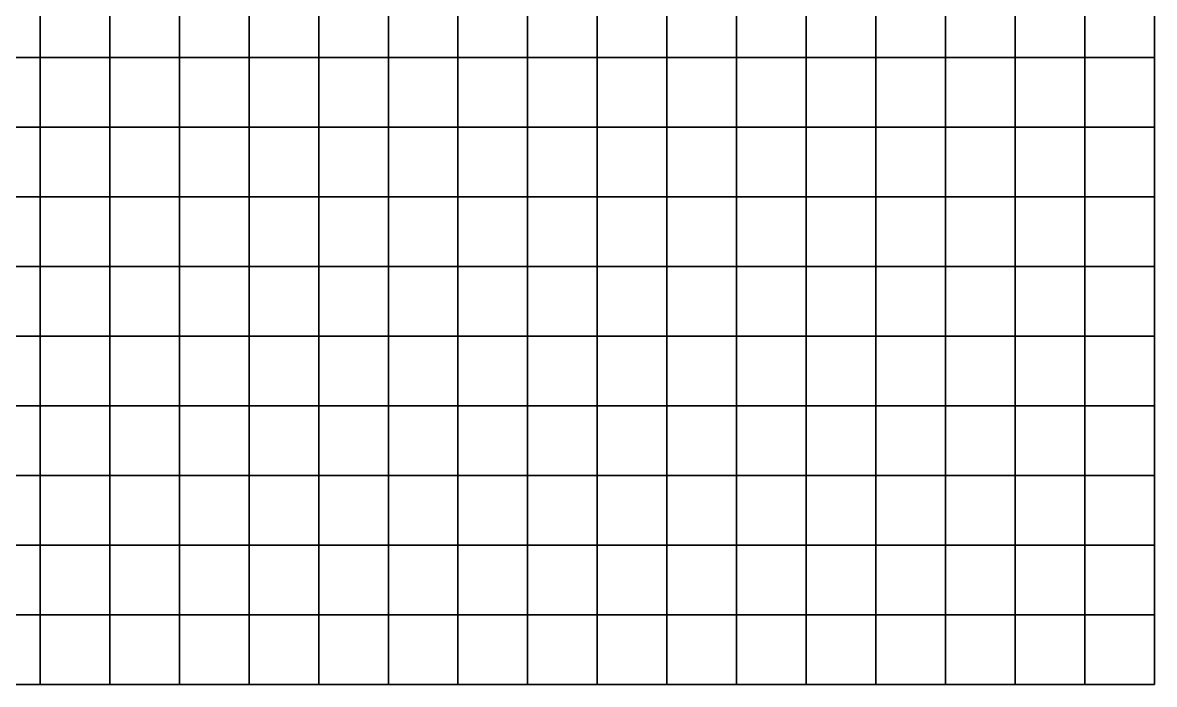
# Model space of a CAD drawing. Extents: x 0 to 25.1, y 0 to 19.
# Drawn here: x 8.9 to 25.15, y 0 to 9.5 of the extents above; entities that cross this region are included whole.
import ezdxf

# ---------------------------------------------------------------- set-up
doc = ezdxf.new("R2010")
doc.units = 0
doc.layers.add('FACES', color=5, linetype='CONTINUOUS')

msp = doc.modelspace()

# ---------------------------------------------------------------- linework, layer by layer
at = {"layer": 'FACES'}
for points in [[(8.15, 9), (9.15, 9), (9.15, 10), (8.15, 10)], [(9.15, 9), (10.15, 9), (10.15, 10), (9.15, 10)], [(10.15, 9), (11.15, 9), (11.15, 10), (10.15, 10)], [(11.15, 9), (12.15, 9), (12.15, 10), (11.15, 10)], [(12.15, 9), (13.15, 9), (13.15, 10), (12.15, 10)], [(13.15, 9), (14.15, 9), (14.15, 10), (13.15, 10)], [(14.15, 9), (15.15, 9), (15.15, 10), (14.15, 10)], [(15.15, 9), (16.15, 9), (16.15, 10), (15.15, 10)], [(16.15, 9), (17.15, 9), (17.15, 10), (16.15, 10)], [(17.15, 9), (18.15, 9), (18.15, 10), (17.15, 10)], [(18.15, 9), (19.15, 9), (19.15, 10), (18.15, 10)], [(19.15, 9), (20.15, 9), (20.15, 10), (19.15, 10)], [(20.15, 9), (21.15, 9), (21.15, 10), (20.15, 10)], [(21.15, 9), (22.15, 9), (22.15, 10), (21.15, 10)], [(22.15, 9), (23.15, 9), (23.15, 10), (22.15, 10)], [(23.15, 9), (24.15, 9), (24.15, 10), (23.15, 10)], [(24.15, 9), (25.15, 9), (25.15, 10), (24.15, 10)], [(25.15, 10), (25.15, 9), (25.15, 9, 1), (25.15, 10, 1)], [(25.15, 10, 1), (25.15, 9, 1), (25.15, 9, 2), (25.15, 10, 2)], [(25.15, 10, 2), (25.15, 9, 2), (25.15, 9, 3), (25.15, 10, 3)], [(25.15, 10, 3), (25.15, 9, 3), (25.15, 9, 4), (25.15, 10, 4)], [(25.15, 10, 4), (25.15, 9, 4), (25.15, 9, 5), (25.15, 10, 5)], [(25.15, 10, 5), (25.15, 9, 5), (25.15, 9, 6), (25.15, 10, 6)], [(25.15, 10, 6), (25.15, 9, 6), (25.15, 9, 7), (25.15, 10, 7)], [(25.15, 10, 7), (25.15, 9, 7), (25.15, 9, 8), (25.15, 10, 8)], [(25.15, 10, 8), (25.15, 9, 8), (25.15, 9, 9), (25.15, 10, 9)], [(8.15, 8), (9.15, 8), (9.15, 9), (8.15, 9)], [(9.15, 8), (10.15, 8), (10.15, 9), (9.15, 9)], [(10.15, 8), (11.15, 8), (11.15, 9), (10.15, 9)], [(11.15, 8), (12.15, 8), (12.15, 9), (11.15, 9)], [(12.15, 8), (13.15, 8), (13.15, 9), (12.15, 9)], [(13.15, 8), (14.15, 8), (14.15, 9), (13.15, 9)], [(14.15, 8), (15.15, 8), (15.15, 9), (14.15, 9)], [(15.15, 8), (16.15, 8), (16.15, 9), (15.15, 9)], [(16.15, 8), (17.15, 8), (17.15, 9), (16.15, 9)], [(17.15, 8), (18.15, 8), (18.15, 9), (17.15, 9)], [(18.15, 8), (19.15, 8), (19.15, 9), (18.15, 9)], [(19.15, 8), (20.15, 8), (20.15, 9), (19.15, 9)], [(20.15, 8), (21.15, 8), (21.15, 9), (20.15, 9)], [(21.15, 8), (22.15, 8), (22.15, 9), (21.15, 9)], [(22.15, 8), (23.15, 8), (23.15, 9), (22.15, 9)], [(23.15, 8), (24.15, 8), (24.15, 9), (23.15, 9)], [(24.15, 8), (25.15, 8), (25.15, 9), (24.15, 9)], [(25.15, 9), (25.15, 8), (25.15, 8, 1), (25.15, 9, 1)], [(25.15, 9, 1), (25.15, 8, 1), (25.15, 8, 2), (25.15, 9, 2)], [(25.15, 9, 2), (25.15, 8, 2), (25.15, 8, 3), (25.15, 9, 3)], [(25.15, 9, 3), (25.15, 8, 3), (25.15, 8, 4), (25.15, 9, 4)], [(25.15, 9, 4), (25.15, 8, 4), (25.15, 8, 5), (25.15, 9, 5)], [(25.15, 9, 5), (25.15, 8, 5), (25.15, 8, 6), (25.15, 9, 6)], [(25.15, 9, 6), (25.15, 8, 6), (25.15, 8, 7), (25.15, 9, 7)], [(25.15, 9, 7), (25.15, 8, 7), (25.15, 8, 8), (25.15, 9, 8)], [(25.15, 9, 8), (25.15, 8, 8), (25.15, 8, 9), (25.15, 9, 9)], [(8.15, 7), (9.15, 7), (9.15, 8), (8.15, 8)], [(9.15, 7), (10.15, 7), (10.15, 8), (9.15, 8)], [(10.15, 7), (11.15, 7), (11.15, 8), (10.15, 8)], [(11.15, 7), (12.15, 7), (12.15, 8), (11.15, 8)], [(12.15, 7), (13.15, 7), (13.15, 8), (12.15, 8)], [(13.15, 7), (14.15, 7), (14.15, 8), (13.15, 8)], [(14.15, 7), (15.15, 7), (15.15, 8), (14.15, 8)], [(15.15, 7), (16.15, 7), (16.15, 8), (15.15, 8)], [(16.15, 7), (17.15, 7), (17.15, 8), (16.15, 8)], [(17.15, 7), (18.15, 7), (18.15, 8), (17.15, 8)], [(18.15, 7), (19.15, 7), (19.15, 8), (18.15, 8)], [(19.15, 7), (20.15, 7), (20.15, 8), (19.15, 8)], [(20.15, 7), (21.15, 7), (21.15, 8), (20.15, 8)], [(21.15, 7), (22.15, 7), (22.15, 8), (21.15, 8)], [(22.15, 7), (23.15, 7), (23.15, 8), (22.15, 8)], [(23.15, 7), (24.15, 7), (24.15, 8), (23.15, 8)], [(24.15, 7), (25.15, 7), (25.15, 8), (24.15, 8)], [(25.15, 8), (25.15, 7), (25.15, 7, 1), (25.15, 8, 1)], [(25.15, 8, 1), (25.15, 7, 1), (25.15, 7, 2), (25.15, 8, 2)], [(25.15, 8, 2), (25.15, 7, 2), (25.15, 7, 3), (25.15, 8, 3)], [(25.15, 8, 3), (25.15, 7, 3), (25.15, 7, 4), (25.15, 8, 4)], [(25.15, 8, 4), (25.15, 7, 4), (25.15, 7, 5), (25.15, 8, 5)], [(25.15, 8, 5), (25.15, 7, 5), (25.15, 7, 6), (25.15, 8, 6)], [(25.15, 8, 6), (25.15, 7, 6), (25.15, 7, 7), (25.15, 8, 7)], [(25.15, 8, 7), (25.15, 7, 7), (25.15, 7, 8), (25.15, 8, 8)], [(25.15, 8, 8), (25.15, 7, 8), (25.15, 7, 9), (25.15, 8, 9)], [(8.15, 6), (9.15, 6), (9.15, 7), (8.15, 7)], [(9.15, 6), (10.15, 6), (10.15, 7), (9.15, 7)], [(10.15, 6), (11.15, 6), (11.15, 7), (10.15, 7)], [(11.15, 6), (12.15, 6), (12.15, 7), (11.15, 7)], [(12.15, 6), (13.15, 6), (13.15, 7), (12.15, 7)], [(13.15, 6), (14.15, 6), (14.15, 7), (13.15, 7)], [(14.15, 6), (15.15, 6), (15.15, 7), (14.15, 7)], [(15.15, 6), (16.15, 6), (16.15, 7), (15.15, 7)], [(16.15, 6), (17.15, 6), (17.15, 7), (16.15, 7)], [(17.15, 6), (18.15, 6), (18.15, 7), (17.15, 7)], [(18.15, 6), (19.15, 6), (19.15, 7), (18.15, 7)], [(19.15, 6), (20.15, 6), (20.15, 7), (19.15, 7)], [(20.15, 6), (21.15, 6), (21.15, 7), (20.15, 7)], [(21.15, 6), (22.15, 6), (22.15, 7), (21.15, 7)], [(22.15, 6), (23.15, 6), (23.15, 7), (22.15, 7)], [(23.15, 6), (24.15, 6), (24.15, 7), (23.15, 7)], [(24.15, 6), (25.15, 6), (25.15, 7), (24.15, 7)], [(25.15, 7), (25.15, 6), (25.15, 6, 1), (25.15, 7, 1)], [(25.15, 7, 1), (25.15, 6, 1), (25.15, 6, 2), (25.15, 7, 2)], [(25.15, 7, 2), (25.15, 6, 2), (25.15, 6, 3), (25.15, 7, 3)], [(25.15, 7, 3), (25.15, 6, 3), (25.15, 6, 4), (25.15, 7, 4)], [(25.15, 7, 4), (25.15, 6, 4), (25.15, 6, 5), (25.15, 7, 5)], [(25.15, 7, 5), (25.15, 6, 5), (25.15, 6, 6), (25.15, 7, 6)], [(25.15, 7, 6), (25.15, 6, 6), (25.15, 6, 7), (25.15, 7, 7)], [(25.15, 7, 7), (25.15, 6, 7), (25.15, 6, 8), (25.15, 7, 8)], [(25.15, 7, 8), (25.15, 6, 8), (25.15, 6, 9), (25.15, 7, 9)], [(8.15, 5), (9.15, 5), (9.15, 6), (8.15, 6)], [(9.15, 5), (10.15, 5), (10.15, 6), (9.15, 6)], [(10.15, 5), (11.15, 5), (11.15, 6), (10.15, 6)], [(11.15, 5), (12.15, 5), (12.15, 6), (11.15, 6)], [(12.15, 5), (13.15, 5), (13.15, 6), (12.15, 6)], [(13.15, 5), (14.15, 5), (14.15, 6), (13.15, 6)], [(14.15, 5), (15.15, 5), (15.15, 6), (14.15, 6)], [(15.15, 5), (16.15, 5), (16.15, 6), (15.15, 6)], [(16.15, 5), (17.15, 5), (17.15, 6), (16.15, 6)], [(17.15, 5), (18.15, 5), (18.15, 6), (17.15, 6)], [(18.15, 5), (19.15, 5), (19.15, 6), (18.15, 6)], [(19.15, 5), (20.15, 5), (20.15, 6), (19.15, 6)], [(20.15, 5), (21.15, 5), (21.15, 6), (20.15, 6)], [(21.15, 5), (22.15, 5), (22.15, 6), (21.15, 6)], [(22.15, 5), (23.15, 5), (23.15, 6), (22.15, 6)], [(23.15, 5), (24.15, 5), (24.15, 6), (23.15, 6)], [(24.15, 5), (25.15, 5), (25.15, 6), (24.15, 6)], [(25.15, 6), (25.15, 5), (25.15, 5, 1), (25.15, 6, 1)], [(25.15, 6, 1), (25.15, 5, 1), (25.15, 5, 2), (25.15, 6, 2)], [(25.15, 6, 2), (25.15, 5, 2), (25.15, 5, 3), (25.15, 6, 3)], [(25.15, 6, 3), (25.15, 5, 3), (25.15, 5, 4), (25.15, 6, 4)], [(25.15, 6, 4), (25.15, 5, 4), (25.15, 5, 5), (25.15, 6, 5)], [(25.15, 6, 5), (25.15, 5, 5), (25.15, 5, 6), (25.15, 6, 6)], [(25.15, 6, 6), (25.15, 5, 6), (25.15, 5, 7), (25.15, 6, 7)], [(25.15, 6, 7), (25.15, 5, 7), (25.15, 5, 8), (25.15, 6, 8)], [(25.15, 6, 8), (25.15, 5, 8), (25.15, 5, 9), (25.15, 6, 9)], [(8.15, 4), (9.15, 4), (9.15, 5), (8.15, 5)], [(9.15, 4), (10.15, 4), (10.15, 5), (9.15, 5)], [(10.15, 4), (11.15, 4), (11.15, 5), (10.15, 5)], [(11.15, 4), (12.15, 4), (12.15, 5), (11.15, 5)], [(12.15, 4), (13.15, 4), (13.15, 5), (12.15, 5)], [(13.15, 4), (14.15, 4), (14.15, 5), (13.15, 5)], [(14.15, 4), (15.15, 4), (15.15, 5), (14.15, 5)], [(15.15, 4), (16.15, 4), (16.15, 5), (15.15, 5)], [(16.15, 4), (17.15, 4), (17.15, 5), (16.15, 5)], [(17.15, 4), (18.15, 4), (18.15, 5), (17.15, 5)], [(18.15, 4), (19.15, 4), (19.15, 5), (18.15, 5)], [(19.15, 4), (20.15, 4), (20.15, 5), (19.15, 5)], [(20.15, 4), (21.15, 4), (21.15, 5), (20.15, 5)], [(21.15, 4), (22.15, 4), (22.15, 5), (21.15, 5)], [(22.15, 4), (23.15, 4), (23.15, 5), (22.15, 5)], [(23.15, 4), (24.15, 4), (24.15, 5), (23.15, 5)], [(24.15, 4), (25.15, 4), (25.15, 5), (24.15, 5)], [(25.15, 5), (25.15, 4), (25.15, 4, 1), (25.15, 5, 1)], [(25.15, 5, 1), (25.15, 4, 1), (25.15, 4, 2), (25.15, 5, 2)], [(25.15, 5, 2), (25.15, 4, 2), (25.15, 4, 3), (25.15, 5, 3)], [(25.15, 5, 3), (25.15, 4, 3), (25.15, 4, 4), (25.15, 5, 4)], [(25.15, 5, 4), (25.15, 4, 4), (25.15, 4, 5), (25.15, 5, 5)], [(25.15, 5, 5), (25.15, 4, 5), (25.15, 4, 6), (25.15, 5, 6)], [(25.15, 5, 6), (25.15, 4, 6), (25.15, 4, 7), (25.15, 5, 7)], [(25.15, 5, 7), (25.15, 4, 7), (25.15, 4, 8), (25.15, 5, 8)], [(25.15, 5, 8), (25.15, 4, 8), (25.15, 4, 9), (25.15, 5, 9)], [(8.15, 3), (9.15, 3), (9.15, 4), (8.15, 4)], [(9.15, 3), (10.15, 3), (10.15, 4), (9.15, 4)], [(10.15, 3), (11.15, 3), (11.15, 4), (10.15, 4)], [(11.15, 3), (12.15, 3), (12.15, 4), (11.15, 4)], [(12.15, 3), (13.15, 3), (13.15, 4), (12.15, 4)], [(13.15, 3), (14.15, 3), (14.15, 4), (13.15, 4)], [(14.15, 3), (15.15, 3), (15.15, 4), (14.15, 4)], [(15.15, 3), (16.15, 3), (16.15, 4), (15.15, 4)], [(16.15, 3), (17.15, 3), (17.15, 4), (16.15, 4)], [(17.15, 3), (18.15, 3), (18.15, 4), (17.15, 4)], [(18.15, 3), (19.15, 3), (19.15, 4), (18.15, 4)], [(19.15, 3), (20.15, 3), (20.15, 4), (19.15, 4)], [(20.15, 3), (21.15, 3), (21.15, 4), (20.15, 4)], [(21.15, 3), (22.15, 3), (22.15, 4), (21.15, 4)], [(22.15, 3), (23.15, 3), (23.15, 4), (22.15, 4)], [(23.15, 3), (24.15, 3), (24.15, 4), (23.15, 4)], [(24.15, 3), (25.15, 3), (25.15, 4), (24.15, 4)], [(25.15, 4), (25.15, 3), (25.15, 3, 1), (25.15, 4, 1)], [(25.15, 4, 1), (25.15, 3, 1), (25.15, 3, 2), (25.15, 4, 2)], [(25.15, 4, 2), (25.15, 3, 2), (25.15, 3, 3), (25.15, 4, 3)], [(25.15, 4, 3), (25.15, 3, 3), (25.15, 3, 4), (25.15, 4, 4)], [(25.15, 4, 4), (25.15, 3, 4), (25.15, 3, 5), (25.15, 4, 5)], [(25.15, 4, 5), (25.15, 3, 5), (25.15, 3, 6), (25.15, 4, 6)], [(25.15, 4, 6), (25.15, 3, 6), (25.15, 3, 7), (25.15, 4, 7)], [(25.15, 4, 7), (25.15, 3, 7), (25.15, 3, 8), (25.15, 4, 8)], [(25.15, 4, 8), (25.15, 3, 8), (25.15, 3, 9), (25.15, 4, 9)], [(8.15, 2), (9.15, 2), (9.15, 3), (8.15, 3)], [(9.15, 2), (10.15, 2), (10.15, 3), (9.15, 3)], [(10.15, 2), (11.15, 2), (11.15, 3), (10.15, 3)], [(11.15, 2), (12.15, 2), (12.15, 3), (11.15, 3)], [(12.15, 2), (13.15, 2), (13.15, 3), (12.15, 3)], [(13.15, 2), (14.15, 2), (14.15, 3), (13.15, 3)], [(14.15, 2), (15.15, 2), (15.15, 3), (14.15, 3)], [(15.15, 2), (16.15, 2), (16.15, 3), (15.15, 3)], [(16.15, 2), (17.15, 2), (17.15, 3), (16.15, 3)], [(17.15, 2), (18.15, 2), (18.15, 3), (17.15, 3)], [(18.15, 2), (19.15, 2), (19.15, 3), (18.15, 3)], [(19.15, 2), (20.15, 2), (20.15, 3), (19.15, 3)], [(20.15, 2), (21.15, 2), (21.15, 3), (20.15, 3)], [(21.15, 2), (22.15, 2), (22.15, 3), (21.15, 3)], [(22.15, 2), (23.15, 2), (23.15, 3), (22.15, 3)], [(23.15, 2), (24.15, 2), (24.15, 3), (23.15, 3)], [(24.15, 2), (25.15, 2), (25.15, 3), (24.15, 3)], [(25.15, 3), (25.15, 2), (25.15, 2, 1), (25.15, 3, 1)], [(25.15, 3, 1), (25.15, 2, 1), (25.15, 2, 2), (25.15, 3, 2)], [(25.15, 3, 2), (25.15, 2, 2), (25.15, 2, 3), (25.15, 3, 3)], [(25.15, 3, 3), (25.15, 2, 3), (25.15, 2, 4), (25.15, 3, 4)], [(25.15, 3, 4), (25.15, 2, 4), (25.15, 2, 5), (25.15, 3, 5)], [(25.15, 3, 5), (25.15, 2, 5), (25.15, 2, 6), (25.15, 3, 6)], [(25.15, 3, 6), (25.15, 2, 6), (25.15, 2, 7), (25.15, 3, 7)], [(25.15, 3, 7), (25.15, 2, 7), (25.15, 2, 8), (25.15, 3, 8)], [(25.15, 3, 8), (25.15, 2, 8), (25.15, 2, 9), (25.15, 3, 9)], [(8.15, 1), (9.15, 1), (9.15, 2), (8.15, 2)], [(9.15, 1), (10.15, 1), (10.15, 2), (9.15, 2)], [(10.15, 1), (11.15, 1), (11.15, 2), (10.15, 2)], [(11.15, 1), (12.15, 1), (12.15, 2), (11.15, 2)], [(12.15, 1), (13.15, 1), (13.15, 2), (12.15, 2)], [(13.15, 1), (14.15, 1), (14.15, 2), (13.15, 2)], [(14.15, 1), (15.15, 1), (15.15, 2), (14.15, 2)], [(15.15, 1), (16.15, 1), (16.15, 2), (15.15, 2)], [(16.15, 1), (17.15, 1), (17.15, 2), (16.15, 2)], [(17.15, 1), (18.15, 1), (18.15, 2), (17.15, 2)], [(18.15, 1), (19.15, 1), (19.15, 2), (18.15, 2)], [(19.15, 1), (20.15, 1), (20.15, 2), (19.15, 2)], [(20.15, 1), (21.15, 1), (21.15, 2), (20.15, 2)], [(21.15, 1), (22.15, 1), (22.15, 2), (21.15, 2)], [(22.15, 1), (23.15, 1), (23.15, 2), (22.15, 2)], [(23.15, 1), (24.15, 1), (24.15, 2), (23.15, 2)], [(24.15, 1), (25.15, 1), (25.15, 2), (24.15, 2)], [(25.15, 2), (25.15, 1), (25.15, 1, 1), (25.15, 2, 1)], [(25.15, 2, 1), (25.15, 1, 1), (25.15, 1, 2), (25.15, 2, 2)], [(25.15, 2, 2), (25.15, 1, 2), (25.15, 1, 3), (25.15, 2, 3)], [(25.15, 2, 3), (25.15, 1, 3), (25.15, 1, 4), (25.15, 2, 4)], [(25.15, 2, 4), (25.15, 1, 4), (25.15, 1, 5), (25.15, 2, 5)], [(25.15, 2, 5), (25.15, 1, 5), (25.15, 1, 6), (25.15, 2, 6)], [(25.15, 2, 6), (25.15, 1, 6), (25.15, 1, 7), (25.15, 2, 7)], [(25.15, 2, 7), (25.15, 1, 7), (25.15, 1, 8), (25.15, 2, 8)], [(25.15, 2, 8), (25.15, 1, 8), (25.15, 1, 9), (25.15, 2, 9)], [(8.15, 0), (9.15, 0), (9.15, 1), (8.15, 1)], [(9.15, 0), (10.15, 0), (10.15, 1), (9.15, 1)], [(10.15, 0), (11.15, 0), (11.15, 1), (10.15, 1)], [(11.15, 0), (12.15, 0), (12.15, 1), (11.15, 1)], [(12.15, 0), (13.15, 0), (13.15, 1), (12.15, 1)], [(13.15, 0), (14.15, 0), (14.15, 1), (13.15, 1)], [(14.15, 0), (15.15, 0), (15.15, 1), (14.15, 1)], [(15.15, 0), (16.15, 0), (16.15, 1), (15.15, 1)], [(16.15, 0), (17.15, 0), (17.15, 1), (16.15, 1)], [(17.15, 0), (18.15, 0), (18.15, 1), (17.15, 1)], [(18.15, 0), (19.15, 0), (19.15, 1), (18.15, 1)], [(19.15, 0), (20.15, 0), (20.15, 1), (19.15, 1)], [(20.15, 0), (21.15, 0), (21.15, 1), (20.15, 1)], [(21.15, 0), (22.15, 0), (22.15, 1), (21.15, 1)], [(22.15, 0), (23.15, 0), (23.15, 1), (22.15, 1)], [(23.15, 0), (24.15, 0), (24.15, 1), (23.15, 1)], [(24.15, 0), (25.15, 0), (25.15, 1), (24.15, 1)], [(25.15, 1), (25.15, 0), (25.15, 0, 1), (25.15, 1, 1)], [(25.15, 1, 1), (25.15, 0, 1), (25.15, 0, 2), (25.15, 1, 2)], [(25.15, 1, 2), (25.15, 0, 2), (25.15, 0, 3), (25.15, 1, 3)], [(25.15, 1, 3), (25.15, 0, 3), (25.15, 0, 4), (25.15, 1, 4)], [(25.15, 1, 4), (25.15, 0, 4), (25.15, 0, 5), (25.15, 1, 5)], [(25.15, 1, 5), (25.15, 0, 5), (25.15, 0, 6), (25.15, 1, 6)], [(25.15, 1, 6), (25.15, 0, 6), (25.15, 0, 7), (25.15, 1, 7)], [(25.15, 1, 7), (25.15, 0, 7), (25.15, 0, 8), (25.15, 1, 8)], [(25.15, 1, 8), (25.15, 0, 8), (25.15, 0, 9), (25.15, 1, 9)], [(9.15, 0), (8.15, 0), (8.15, 0, 1), (9.15, 0, 1)], [(9.15, 0, 1), (8.15, 0, 1), (8.15, 0, 2), (9.15, 0, 2)], [(9.15, 0, 2), (8.15, 0, 2), (8.15, 0, 3), (9.15, 0, 3)], [(9.15, 0, 3), (8.15, 0, 3), (8.15, 0, 4), (9.15, 0, 4)], [(9.15, 0, 4), (8.15, 0, 4), (8.15, 0, 5), (9.15, 0, 5)], [(10.15, 0), (9.15, 0), (9.15, 0, 1), (10.15, 0, 1)], [(10.15, 0, 1), (9.15, 0, 1), (9.15, 0, 2), (10.15, 0, 2)], [(10.15, 0, 2), (9.15, 0, 2), (9.15, 0, 3), (10.15, 0, 3)], [(10.15, 0, 3), (9.15, 0, 3), (9.15, 0, 4), (10.15, 0, 4)], [(10.15, 0, 4), (9.15, 0, 4), (9.15, 0, 5), (10.15, 0, 5)], [(10.15, 0, 5), (9.15, 0, 5), (9.15, 0, 6), (10.15, 0, 6)], [(10.15, 0, 6), (9.15, 0, 6), (9.15, 0, 7), (10.15, 0, 7)], [(10.15, 0, 7), (9.15, 0, 7), (9.15, 0, 8), (10.15, 0, 8)], [(10.15, 0, 8), (9.15, 0, 8), (9.15, 0, 9), (10.15, 0, 9)], [(11.15, 0), (10.15, 0), (10.15, 0, 1), (11.15, 0, 1)], [(11.15, 0, 1), (10.15, 0, 1), (10.15, 0, 2), (11.15, 0, 2)], [(11.15, 0, 2), (10.15, 0, 2), (10.15, 0, 3), (11.15, 0, 3)], [(11.15, 0, 3), (10.15, 0, 3), (10.15, 0, 4), (11.15, 0, 4)], [(11.15, 0, 4), (10.15, 0, 4), (10.15, 0, 5), (11.15, 0, 5)], [(11.15, 0, 5), (10.15, 0, 5), (10.15, 0, 6), (11.15, 0, 6)], [(11.15, 0, 6), (10.15, 0, 6), (10.15, 0, 7), (11.15, 0, 7)], [(11.15, 0, 7), (10.15, 0, 7), (10.15, 0, 8), (11.15, 0, 8)], [(11.15, 0, 8), (10.15, 0, 8), (10.15, 0, 9), (11.15, 0, 9)], [(12.15, 0), (11.15, 0), (11.15, 0, 1), (12.15, 0, 1)], [(12.15, 0, 1), (11.15, 0, 1), (11.15, 0, 2), (12.15, 0, 2)], [(12.15, 0, 2), (11.15, 0, 2), (11.15, 0, 3), (12.15, 0, 3)], [(12.15, 0, 3), (11.15, 0, 3), (11.15, 0, 4), (12.15, 0, 4)], [(12.15, 0, 4), (11.15, 0, 4), (11.15, 0, 5), (12.15, 0, 5)], [(12.15, 0, 5), (11.15, 0, 5), (11.15, 0, 6), (12.15, 0, 6)], [(12.15, 0, 6), (11.15, 0, 6), (11.15, 0, 7), (12.15, 0, 7)], [(12.15, 0, 7), (11.15, 0, 7), (11.15, 0, 8), (12.15, 0, 8)], [(12.15, 0, 8), (11.15, 0, 8), (11.15, 0, 9), (12.15, 0, 9)], [(13.15, 0), (12.15, 0), (12.15, 0, 1), (13.15, 0, 1)], [(13.15, 0, 1), (12.15, 0, 1), (12.15, 0, 2), (13.15, 0, 2)], [(13.15, 0, 2), (12.15, 0, 2), (12.15, 0, 3), (13.15, 0, 3)], [(13.15, 0, 3), (12.15, 0, 3), (12.15, 0, 4), (13.15, 0, 4)], [(13.15, 0, 4), (12.15, 0, 4), (12.15, 0, 5), (13.15, 0, 5)], [(13.15, 0, 5), (12.15, 0, 5), (12.15, 0, 6), (13.15, 0, 6)], [(13.15, 0, 6), (12.15, 0, 6), (12.15, 0, 7), (13.15, 0, 7)], [(13.15, 0, 7), (12.15, 0, 7), (12.15, 0, 8), (13.15, 0, 8)], [(13.15, 0, 8), (12.15, 0, 8), (12.15, 0, 9), (13.15, 0, 9)], [(14.15, 0), (13.15, 0), (13.15, 0, 1), (14.15, 0, 1)], [(14.15, 0, 1), (13.15, 0, 1), (13.15, 0, 2), (14.15, 0, 2)], [(14.15, 0, 2), (13.15, 0, 2), (13.15, 0, 3), (14.15, 0, 3)], [(14.15, 0, 3), (13.15, 0, 3), (13.15, 0, 4), (14.15, 0, 4)], [(14.15, 0, 4), (13.15, 0, 4), (13.15, 0, 5), (14.15, 0, 5)], [(14.15, 0, 5), (13.15, 0, 5), (13.15, 0, 6), (14.15, 0, 6)], [(14.15, 0, 6), (13.15, 0, 6), (13.15, 0, 7), (14.15, 0, 7)], [(14.15, 0, 7), (13.15, 0, 7), (13.15, 0, 8), (14.15, 0, 8)], [(14.15, 0, 8), (13.15, 0, 8), (13.15, 0, 9), (14.15, 0, 9)], [(15.15, 0), (14.15, 0), (14.15, 0, 1), (15.15, 0, 1)], [(15.15, 0, 1), (14.15, 0, 1), (14.15, 0, 2), (15.15, 0, 2)], [(15.15, 0, 2), (14.15, 0, 2), (14.15, 0, 3), (15.15, 0, 3)], [(15.15, 0, 3), (14.15, 0, 3), (14.15, 0, 4), (15.15, 0, 4)], [(15.15, 0, 4), (14.15, 0, 4), (14.15, 0, 5), (15.15, 0, 5)], [(15.15, 0, 5), (14.15, 0, 5), (14.15, 0, 6), (15.15, 0, 6)], [(15.15, 0, 6), (14.15, 0, 6), (14.15, 0, 7), (15.15, 0, 7)], [(15.15, 0, 7), (14.15, 0, 7), (14.15, 0, 8), (15.15, 0, 8)], [(15.15, 0, 8), (14.15, 0, 8), (14.15, 0, 9), (15.15, 0, 9)], [(16.15, 0), (15.15, 0), (15.15, 0, 1), (16.15, 0, 1)], [(16.15, 0, 1), (15.15, 0, 1), (15.15, 0, 2), (16.15, 0, 2)], [(16.15, 0, 2), (15.15, 0, 2), (15.15, 0, 3), (16.15, 0, 3)], [(16.15, 0, 3), (15.15, 0, 3), (15.15, 0, 4), (16.15, 0, 4)], [(16.15, 0, 4), (15.15, 0, 4), (15.15, 0, 5), (16.15, 0, 5)], [(16.15, 0, 5), (15.15, 0, 5), (15.15, 0, 6), (16.15, 0, 6)], [(16.15, 0, 6), (15.15, 0, 6), (15.15, 0, 7), (16.15, 0, 7)], [(16.15, 0, 7), (15.15, 0, 7), (15.15, 0, 8), (16.15, 0, 8)], [(16.15, 0, 8), (15.15, 0, 8), (15.15, 0, 9), (16.15, 0, 9)], [(17.15, 0), (16.15, 0), (16.15, 0, 1), (17.15, 0, 1)], [(17.15, 0, 1), (16.15, 0, 1), (16.15, 0, 2), (17.15, 0, 2)], [(17.15, 0, 2), (16.15, 0, 2), (16.15, 0, 3), (17.15, 0, 3)], [(17.15, 0, 3), (16.15, 0, 3), (16.15, 0, 4), (17.15, 0, 4)], [(17.15, 0, 4), (16.15, 0, 4), (16.15, 0, 5), (17.15, 0, 5)], [(17.15, 0, 5), (16.15, 0, 5), (16.15, 0, 6), (17.15, 0, 6)], [(17.15, 0, 6), (16.15, 0, 6), (16.15, 0, 7), (17.15, 0, 7)], [(17.15, 0, 7), (16.15, 0, 7), (16.15, 0, 8), (17.15, 0, 8)], [(17.15, 0, 8), (16.15, 0, 8), (16.15, 0, 9), (17.15, 0, 9)], [(18.15, 0), (17.15, 0), (17.15, 0, 1), (18.15, 0, 1)], [(18.15, 0, 1), (17.15, 0, 1), (17.15, 0, 2), (18.15, 0, 2)], [(18.15, 0, 2), (17.15, 0, 2), (17.15, 0, 3), (18.15, 0, 3)], [(18.15, 0, 3), (17.15, 0, 3), (17.15, 0, 4), (18.15, 0, 4)], [(18.15, 0, 4), (17.15, 0, 4), (17.15, 0, 5), (18.15, 0, 5)], [(19.15, 0), (18.15, 0), (18.15, 0, 1), (19.15, 0, 1)], [(19.15, 0, 1), (18.15, 0, 1), (18.15, 0, 2), (19.15, 0, 2)], [(19.15, 0, 2), (18.15, 0, 2), (18.15, 0, 3), (19.15, 0, 3)], [(19.15, 0, 3), (18.15, 0, 3), (18.15, 0, 4), (19.15, 0, 4)], [(19.15, 0, 4), (18.15, 0, 4), (18.15, 0, 5), (19.15, 0, 5)], [(20.15, 0), (19.15, 0), (19.15, 0, 1), (20.15, 0, 1)], [(20.15, 0, 1), (19.15, 0, 1), (19.15, 0, 2), (20.15, 0, 2)], [(20.15, 0, 2), (19.15, 0, 2), (19.15, 0, 3), (20.15, 0, 3)], [(20.15, 0, 3), (19.15, 0, 3), (19.15, 0, 4), (20.15, 0, 4)], [(20.15, 0, 4), (19.15, 0, 4), (19.15, 0, 5), (20.15, 0, 5)], [(21.15, 0), (20.15, 0), (20.15, 0, 1), (21.15, 0, 1)], [(21.15, 0, 1), (20.15, 0, 1), (20.15, 0, 2), (21.15, 0, 2)], [(21.15, 0, 2), (20.15, 0, 2), (20.15, 0, 3), (21.15, 0, 3)], [(21.15, 0, 3), (20.15, 0, 3), (20.15, 0, 4), (21.15, 0, 4)], [(21.15, 0, 4), (20.15, 0, 4), (20.15, 0, 5), (21.15, 0, 5)], [(22.15, 0), (21.15, 0), (21.15, 0, 1), (22.15, 0, 1)], [(22.15, 0, 1), (21.15, 0, 1), (21.15, 0, 2), (22.15, 0, 2)], [(22.15, 0, 2), (21.15, 0, 2), (21.15, 0, 3), (22.15, 0, 3)], [(22.15, 0, 3), (21.15, 0, 3), (21.15, 0, 4), (22.15, 0, 4)], [(22.15, 0, 4), (21.15, 0, 4), (21.15, 0, 5), (22.15, 0, 5)], [(22.15, 0, 5), (21.15, 0, 5), (21.15, 0, 6), (22.15, 0, 6)], [(22.15, 0, 6), (21.15, 0, 6), (21.15, 0, 7), (22.15, 0, 7)], [(22.15, 0, 7), (21.15, 0, 7), (21.15, 0, 8), (22.15, 0, 8)], [(22.15, 0, 8), (21.15, 0, 8), (21.15, 0, 9), (22.15, 0, 9)], [(23.15, 0), (22.15, 0), (22.15, 0, 1), (23.15, 0, 1)], [(23.15, 0, 1), (22.15, 0, 1), (22.15, 0, 2), (23.15, 0, 2)], [(23.15, 0, 2), (22.15, 0, 2), (22.15, 0, 3), (23.15, 0, 3)], [(23.15, 0, 3), (22.15, 0, 3), (22.15, 0, 4), (23.15, 0, 4)], [(23.15, 0, 4), (22.15, 0, 4), (22.15, 0, 5), (23.15, 0, 5)], [(23.15, 0, 5), (22.15, 0, 5), (22.15, 0, 6), (23.15, 0, 6)], [(23.15, 0, 6), (22.15, 0, 6), (22.15, 0, 7), (23.15, 0, 7)], [(23.15, 0, 7), (22.15, 0, 7), (22.15, 0, 8), (23.15, 0, 8)], [(23.15, 0, 8), (22.15, 0, 8), (22.15, 0, 9), (23.15, 0, 9)], [(24.15, 0), (23.15, 0), (23.15, 0, 1), (24.15, 0, 1)], [(24.15, 0, 1), (23.15, 0, 1), (23.15, 0, 2), (24.15, 0, 2)], [(24.15, 0, 2), (23.15, 0, 2), (23.15, 0, 3), (24.15, 0, 3)], [(24.15, 0, 3), (23.15, 0, 3), (23.15, 0, 4), (24.15, 0, 4)], [(24.15, 0, 4), (23.15, 0, 4), (23.15, 0, 5), (24.15, 0, 5)], [(24.15, 0, 5), (23.15, 0, 5), (23.15, 0, 6), (24.15, 0, 6)], [(24.15, 0, 6), (23.15, 0, 6), (23.15, 0, 7), (24.15, 0, 7)], [(24.15, 0, 7), (23.15, 0, 7), (23.15, 0, 8), (24.15, 0, 8)], [(24.15, 0, 8), (23.15, 0, 8), (23.15, 0, 9), (24.15, 0, 9)], [(25.15, 0), (24.15, 0), (24.15, 0, 1), (25.15, 0, 1)], [(25.15, 0, 1), (24.15, 0, 1), (24.15, 0, 2), (25.15, 0, 2)], [(25.15, 0, 2), (24.15, 0, 2), (24.15, 0, 3), (25.15, 0, 3)], [(25.15, 0, 3), (24.15, 0, 3), (24.15, 0, 4), (25.15, 0, 4)], [(25.15, 0, 4), (24.15, 0, 4), (24.15, 0, 5), (25.15, 0, 5)], [(25.15, 0, 5), (24.15, 0, 5), (24.15, 0, 6), (25.15, 0, 6)], [(25.15, 0, 6), (24.15, 0, 6), (24.15, 0, 7), (25.15, 0, 7)], [(25.15, 0, 7), (24.15, 0, 7), (24.15, 0, 8), (25.15, 0, 8)], [(25.15, 0, 8), (24.15, 0, 8), (24.15, 0, 9), (25.15, 0, 9)]]:
    msp.add_3dface(points, dxfattribs=at)

doc.saveas('drawing.dxf')
